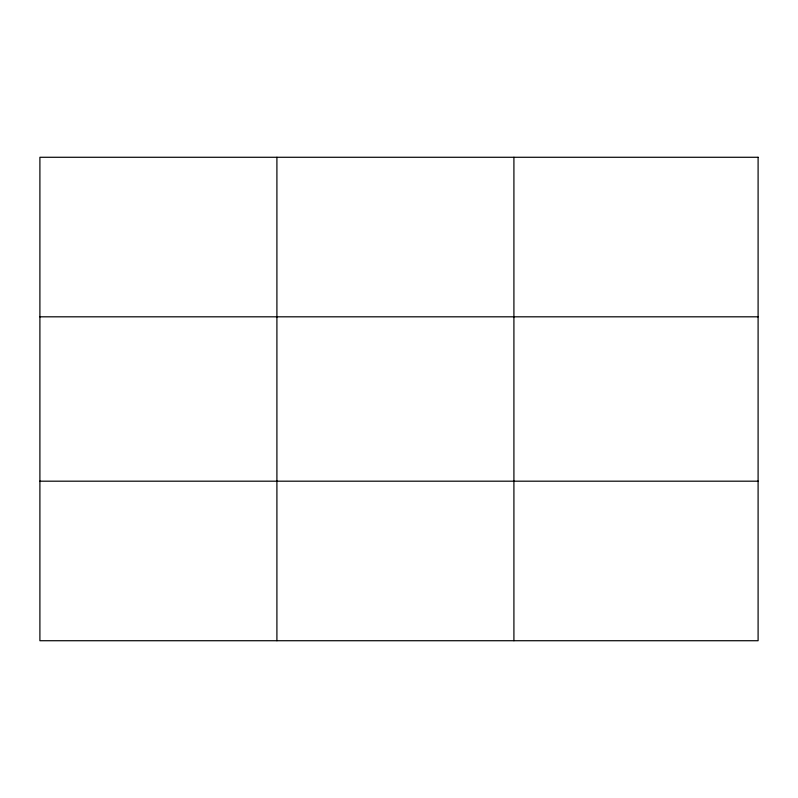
<?xml version="1.0" encoding="UTF-8"?>
<svg xmlns="http://www.w3.org/2000/svg" width="798" height="798" viewBox="0 0 798 798"><rect width="100%" height="100%" fill="white"/><g stroke="black" fill="none" stroke-linecap="round" stroke-linejoin="round"><path stroke-width="1.2" d="M276.906 640.724L276.906 157.276M513.912 640.724L513.912 157.276M39.9 316.816L758.1 316.816M39.9 481.184L758.1 481.184M758.1 157.276L758.1 640.724L39.9 640.724L39.9 157.276L758.1 157.276"/></g></svg>
